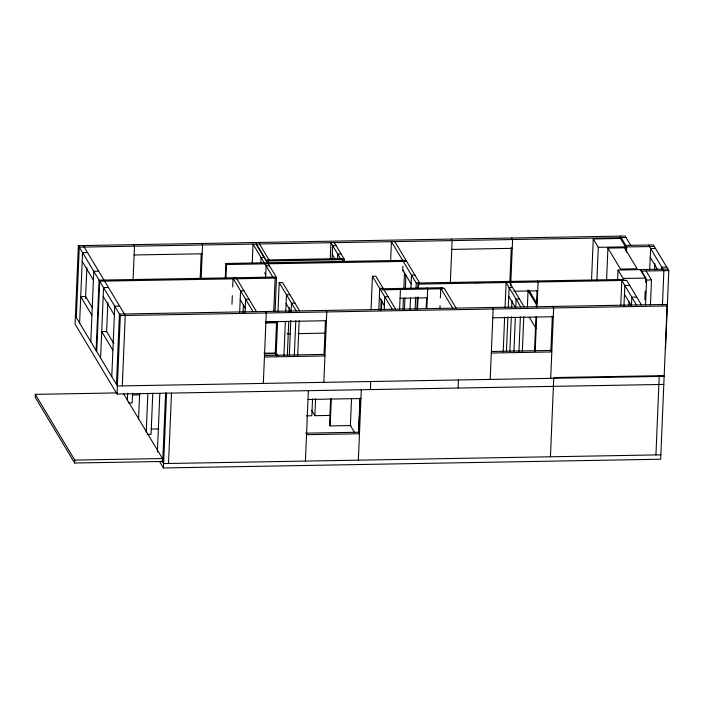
<?xml version="1.0" encoding="UTF-8"?>
<svg xmlns="http://www.w3.org/2000/svg" width="704" height="704" viewBox="0 0 704 704"><rect width="100%" height="100%" fill="white"/><g stroke="black" fill="none" stroke-linecap="round" stroke-linejoin="round"><path stroke-width="1.06" d="M117.568 392.911L35.323 394.354L35.2 397.285L74.642 463.021L162.36 461.481L162.483 458.55L123.614 393.747M630.731 245.344L625.134 236.025L78.373 245.634L75.082 324.113L117.04 394.038L663.802 384.428M76.331 317.557L79.279 247.148L626.041 237.538M79.614 323.039L82.57 252.63L87.481 252.542M74.642 463.021L74.765 460.09L35.323 394.354M85.554 298.663L86.847 267.705M90.807 341.686L93.755 271.278L98.674 271.19M96.122 350.539L99.07 280.139L274.516 277.05L275.15 278.098L273.742 311.678M96.747 351.595L99.704 281.186L275.15 278.098M100.593 358.002L103.55 287.593L108.46 287.505M106.603 331.918L107.826 302.676M111.786 376.649L114.734 306.24L119.654 306.152M116.468 384.463L119.416 314.054L666.186 304.436L667.093 305.95L660.669 459.237L163.442 467.975L159.526 461.454M117.04 394.038L120.331 315.568L78.373 245.634M122.294 385.889L125.242 315.48L83.283 245.546M127.354 400.805L127.67 393.219M133.082 279.761L134.49 246.18L133.575 244.666M132.581 393.14L132.176 402.882L128.242 402.952M138.538 419.452L139.63 393.457M146.23 432.274L147.866 393.281M152.786 393.193L151.052 434.35L147.127 434.421M157.379 452.003L159.826 393.51M162.712 462.062L165.616 392.735M163.442 467.975L166.575 393.166M168.538 463.496L171.486 393.087M200.182 278.133L201.186 254.302M201.142 278.564L202.55 244.983L201.634 243.47M225.236 278.643L225.87 263.481L404.342 260.339L404.976 261.386L226.503 264.528L225.87 263.481M225.914 278.608L226.503 264.528M231.959 304.304L232.329 295.636M232.69 286.977L233.05 278.309L236.456 278.247L256.485 311.643M239.659 312.506L240.566 290.84L243.971 290.778M243.065 312.444L243.382 304.858M245.062 312.224L245.599 299.226L249.005 299.174M252.208 263.595L253.026 244.094L273.099 277.543L276.496 277.49L275.097 311.062M260.823 263.366L261.07 257.497L264.475 257.435M265.602 277.807L266.103 265.892L269.509 265.83M267.159 263.173L267.256 261.008M267.837 263.138L267.925 260.973L267.3 259.926L342.17 258.606L342.795 259.653L342.707 261.818M263.331 383.407L266.288 312.998L265.373 311.485M266.094 321.895L275.898 321.728L276.531 322.775L275.238 353.575L264.343 353.769M277.561 321.614L276.25 353.03L277.93 355.828M277.974 311.863L279.198 282.621L282.603 282.559L299.596 310.886M283.932 355.397L285.34 321.825M285.789 310.992L286.475 294.738L289.872 294.686M287.329 355.344L288.737 321.763M289.15 312.013L289.326 307.683M289.326 355.124L290.778 320.461M294.334 355.353L295.786 320.69M297.73 355.291L299.182 320.628M305.422 461.085L308.37 390.676M312.55 398.842L311.837 415.747L306.442 415.835M329.991 415.422L314.864 415.694L315.577 398.79M324.016 354.834L325.468 320.17M323.831 382.342L326.779 311.934L325.873 310.42M330.238 258.975L330.924 242.73L340.78 259.16L344.186 259.098L344.089 261.263M332.077 259.723L332.666 245.643L336.072 245.582M330.625 398.86L329.534 424.855L330.167 425.902L351.006 425.542M330.167 425.902L331.302 398.825M337.498 258.922L337.7 254.03L341.106 253.968M351.525 398.473L350.39 425.55L354.684 432.696M358.538 432.643L359.99 397.98M358.846 429.202L359.392 416.205M359.524 412.958L360.114 398.878M358.354 460.152L361.31 389.743M371.034 309.848L372.442 276.267L375.848 276.214L395.639 309.197M370.383 389.585L370.718 381.515M378.805 310.059L379.72 288.394L383.117 288.332M380.758 310.438L381.207 299.605M381.427 310.402L381.841 300.652M384.208 309.778L384.754 296.78L388.159 296.727M390.606 261.158L391.415 241.666L416.24 283.034L416.02 288.455M399.626 308.994L400.444 289.502L399.81 288.446M402.688 270.873L402.89 266.015M402.978 309.047L403.427 298.214M403.841 288.464L404.518 272.219M404.457 309.813L404.958 297.898M405.319 289.23L405.909 275.15M410.036 309.778L410.538 297.862M410.942 288.112L411.488 275.114L414.894 275.053M415.158 309.038L415.65 297.123M416.891 309.065L417.393 297.15M417.754 288.482L417.982 283.07L418.607 284.117L418.431 288.446M417.569 309.03L418.062 297.114M426.175 308.554L426.633 297.722M426.853 308.519L427.671 289.018L427.038 287.971M439.912 308.845L440.053 305.589M440.37 298.012L440.73 289.344M450.34 282.841L452.109 240.592L451.202 239.078M458.102 388.045L458.445 379.975M490.204 379.421L493.152 309.012L492.246 307.498M503.202 351.842L504.654 317.178M505.067 307.428L506.114 282.515L520.793 306.997M506.44 351.437L507.892 316.774M508.297 307.023L509.115 287.531L512.521 287.47M509.837 282.427L511.289 247.764M510.84 281.776L512.609 239.527L511.694 238.014M510.734 285.745L510.875 282.489L510.242 281.442M509.846 351.375L511.298 316.712M511.702 306.97L511.975 300.467M513.929 351.182L515.337 317.601M515.786 307.006L516.111 299.182L519.517 299.121M518.936 351.402L520.388 316.738M522.333 351.34L523.794 316.686M527.358 307.182L528.062 290.286M534.512 351.375L535.973 316.712M536.378 306.962L537.055 290.717M535.19 351.34L536.642 316.677M537.055 306.926L538.094 282.014L537.469 280.966M550.889 350.838L552.341 316.184M550.704 378.356L553.652 307.947L552.746 306.434M550.44 456.773L553.758 377.564L664.171 375.628M591.536 280.095L593.261 238.938L620.479 238.462L625.522 246.849L625.381 250.096M596.886 280.905L598.294 247.333L593.261 238.938M606.602 279.638L607.93 248.098L624.562 247.808L637.155 268.787L620.514 269.078L607.93 248.098M617.637 279.814L618.05 270.063L667.894 269.069M620.77 305.395L621.817 280.482L636.504 304.955M625.583 250.844L625.812 245.432L653.418 244.948L668.8 270.591L665.509 349.061M623.955 306.073L624.818 285.498L629.737 285.41M626.498 252.366L626.718 246.946L620.215 236.104M628.918 304.902L629.059 301.655M631.488 304.973L631.814 297.15L636.733 297.062M644.864 299.719L645.225 291.06M645.586 282.392L645.77 278.062L640.737 269.667M645.542 304.964L646.58 280.051L640.288 269.562M649.686 270.195L650.602 248.53L655.512 248.442M650.452 304.876L651.499 279.963L646.114 270.987M654.606 270.107L654.878 263.604M661.698 269.342L661.786 267.177L666.706 267.089M655.934 454.925L659.252 375.716M662.429 305.334L663.881 270.67L648.498 245.036M134.121 254.98L202.18 253.783M451.739 249.392L512.239 248.336M598.294 247.333L625.522 246.849M626.718 246.946L654.324 246.462M267.925 260.973L342.795 259.653M403.102 261.122L406.498 261.07M641.194 271.075L668.8 270.591M645.77 278.062L623.084 278.458L618.05 270.063M416.24 283.034L623.682 279.453L624.307 280.5M474.206 282.647L481.765 282.515M418.607 284.117L626.727 280.394L641.414 304.876M646.58 280.051L651.499 279.963M513.77 291.236L537.724 290.814M400.074 298.302L427.302 297.818M294.906 303.072L291.509 303.134L291.139 311.934L286.106 303.547M120.331 315.568L667.093 305.95M265.918 321.798L326.418 320.734M492.791 317.812L553.282 316.747M265.628 322.969L276.531 322.775M287.056 333.819L290.338 333.758M298.003 333.626L325.38 333.142M264.026 353.241L274.921 353.056L276.566 355.793M264.607 355.467L324.034 354.429L324.94 355.942L264.44 357.007M491.48 351.481L550.906 350.434L551.813 351.947L491.313 353.012M664.145 376.358L117.374 385.977L75.425 316.043M132.387 394.988L140.026 394.856M308 399.476L360.941 398.543M151.193 429.053L158.858 428.921M305.615 433.162L358.556 432.238L359.462 433.752L306.522 434.685M74.765 460.09L162.483 458.55M660.854 454.837L163.627 463.575L162.052 460.953M650.232 257.33L657.501 269.456M624.457 294.298L630.907 305.052M528.898 290.145L536.624 303.028M527.718 290.136L536.545 304.858M509.511 282.454L524.198 306.935M529.329 317.249L536.043 328.434M508.746 296.331L515.205 307.085M456.139 308.132L444.18 288.2L440.774 288.262L452.734 308.194M394.821 241.604L419.646 282.982M402.732 269.931L411.118 283.914M372.442 276.267L392.234 309.25M379.35 297.194L384.384 305.58M334.321 242.669L344.186 259.098M332.297 254.443L335.095 259.107M259.459 243.98L269.315 260.418L265.91 260.48L256.054 244.042M256.432 244.033L276.496 277.49M279.198 282.621L296.19 310.939M264.616 272.826L265.734 274.692M233.05 278.309L253.088 311.705M311.626 410.3L314.864 415.694M240.196 299.64L245.238 308.035M82.201 261.43L93.386 280.078M103.18 296.393L114.365 315.04M92.356 307.736L85.642 296.551L80.722 296.63L91.916 315.286M113.89 343.631L106.621 331.514L101.702 331.602L112.886 350.249M442.165 287.707L381.665 288.772L382.29 289.819L442.79 288.754L442.165 287.707"/></g></svg>
